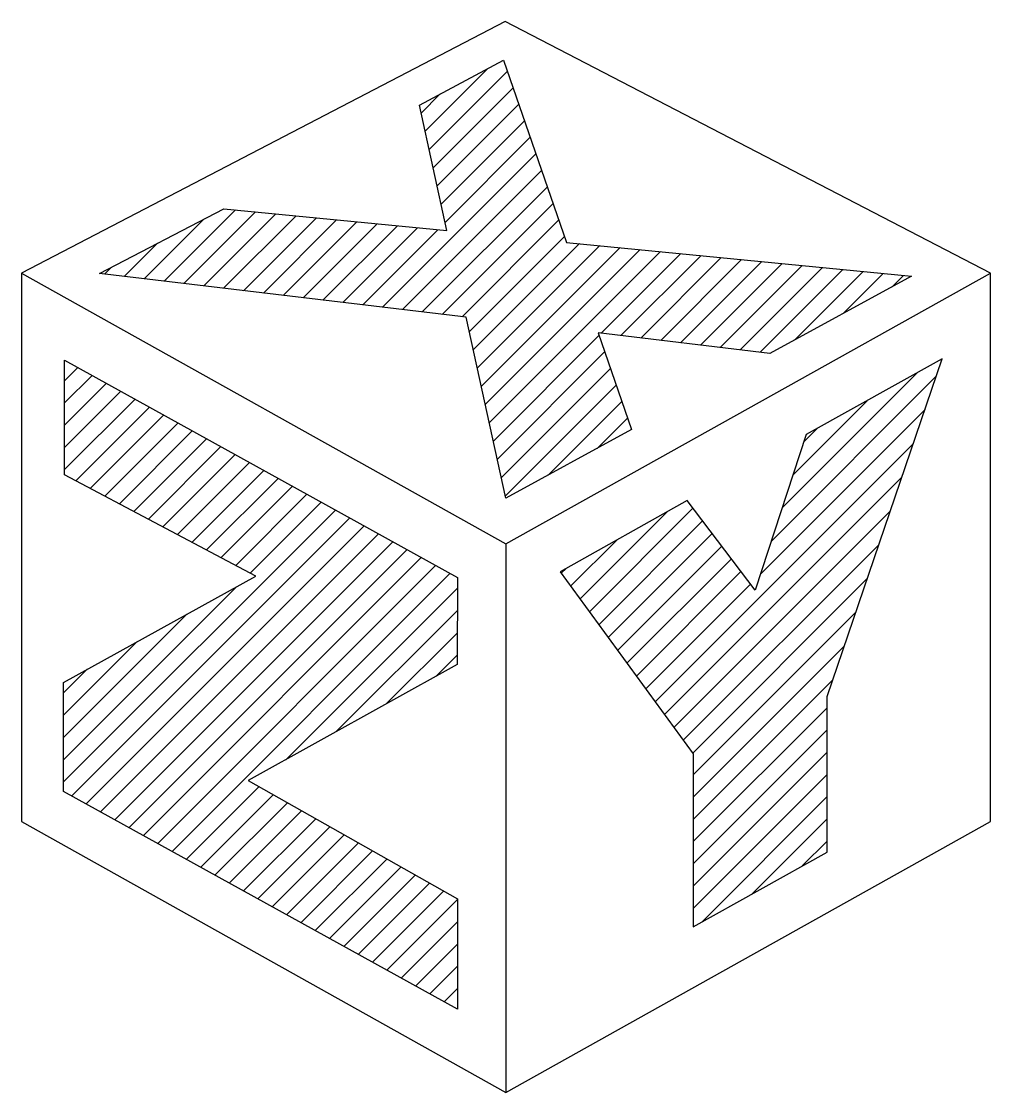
# Model space of a CAD drawing. Extents: x -266287 to 275962, y -324567 to 363765.
# Drawn here: x -160783 to -159805, y 159222 to 160303 of the extents above; entities that cross this region are included whole.
import ezdxf

# ---------------------------------------------------------------- set-up
doc = ezdxf.new("R2010")
doc.units = 0
doc.header["$LTSCALE"] = 1000
doc.layers.get('0').update_dxf_attribs({"linetype": 'CONTINUOUS'})

msp = doc.modelspace()

# ---------------------------------------------------------------- hatches: boundary and pattern name
h = msp.add_hatch()
h.set_pattern_fill('ANSI31', color=256, scale=10, style=0)
h.set_pattern_definition([(45, (-203379.68, 133509.937), (-11.22532, 11.22532), [])])
h.paths.add_polyline_path([(-160739.94117, 159961.14576), (-160739.94117, 159845.29581), (-160546.69715, 159743.10567), (-160740.88857, 159635.73927), (-160740.88857, 159525.72014), (-160343.27287, 159305.80247), (-160343.27287, 159417.11351), (-160554.3711, 159536.58081), (-160343.39345, 159653.75712), (-160343.13507, 159741.5037)])
h.paths.add_polyline_path([(-160105.15648, 159563.61619), (-160105.15648, 159389.00107), (-159969.97094, 159464.42128), (-159969.97094, 159621.67467), (-159853.60422, 159962.26542), (-159990.96879, 159885.96517), (-160042.44713, 159728.86881), (-160111.31459, 159819.22505), (-160239.52382, 159747.44649)])
h.paths.add_polyline_path([(-160167.40075, 159890.90888), (-160201.24881, 159988.56872), (-160027.65045, 159967.89815), (-159884.57563, 160045.83482), (-160232.93508, 160080.00156), (-160296.67796, 160263.92659), (-160381.66846, 160218.42549), (-160353.7718, 160091.85269), (-160579.05521, 160113.95297), (-160704.72368, 160048.522), (-160334.5051, 160004.43339), (-160294.21471, 159821.6194)])

# ---------------------------------------------------------------- linework, layer by layer
for points in [[(-160294.93818, 160303.01981), (-160783.48717, 160048.95263), (-160294.18026, 159775.6446), (-159804.85612, 160048.95263), (-160294.93818, 160303.01981)], [(-160704.72368, 160048.522), (-160579.05521, 160113.95297), (-160353.7718, 160091.85269), (-160381.66846, 160218.42549), (-160296.67796, 160263.92659), (-160232.93508, 160080.00156), (-159884.57563, 160045.83482), (-160027.65045, 159967.89815), (-160201.24881, 159988.56872), (-160167.40075, 159890.90888), (-160294.21471, 159821.6194), (-160334.5051, 160004.43339), (-160704.72368, 160048.522)], [(-160783.48717, 160048.95263), (-160783.48717, 159495.24827), (-160294.18026, 159221.67324), (-159804.85612, 159495.24827), (-159804.85612, 160048.95263)], [(-160739.94117, 159845.29581), (-160739.94117, 159961.14576), (-160343.13507, 159741.5037), (-160343.39345, 159653.75712), (-160554.3711, 159536.58081), (-160343.27287, 159417.11351), (-160343.27287, 159305.80247), (-160740.88857, 159525.72014), (-160740.88857, 159635.73927), (-160546.69715, 159743.10567), (-160739.94117, 159845.29581)], [(-160239.52382, 159747.44649), (-160105.15648, 159563.61619), (-160105.15648, 159389.00107), (-159969.97094, 159464.42128), (-159969.97094, 159621.67467), (-159853.60422, 159962.26542), (-159990.96879, 159885.96517), (-160042.44713, 159728.86881), (-160111.31459, 159819.22505), (-160239.52382, 159747.44649)], [(-160294.18026, 159775.6446), (-160294.18026, 159221.67324)]]:
    msp.add_lwpolyline(points)

doc.saveas('drawing.dxf')
